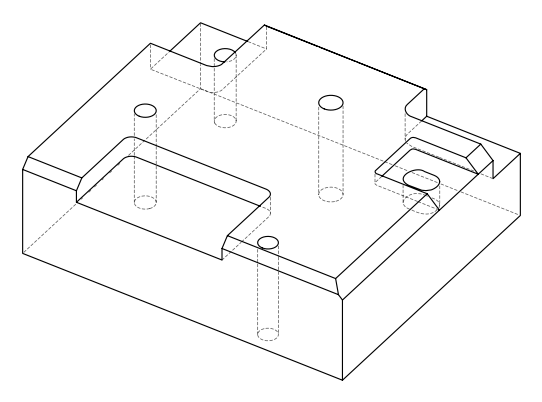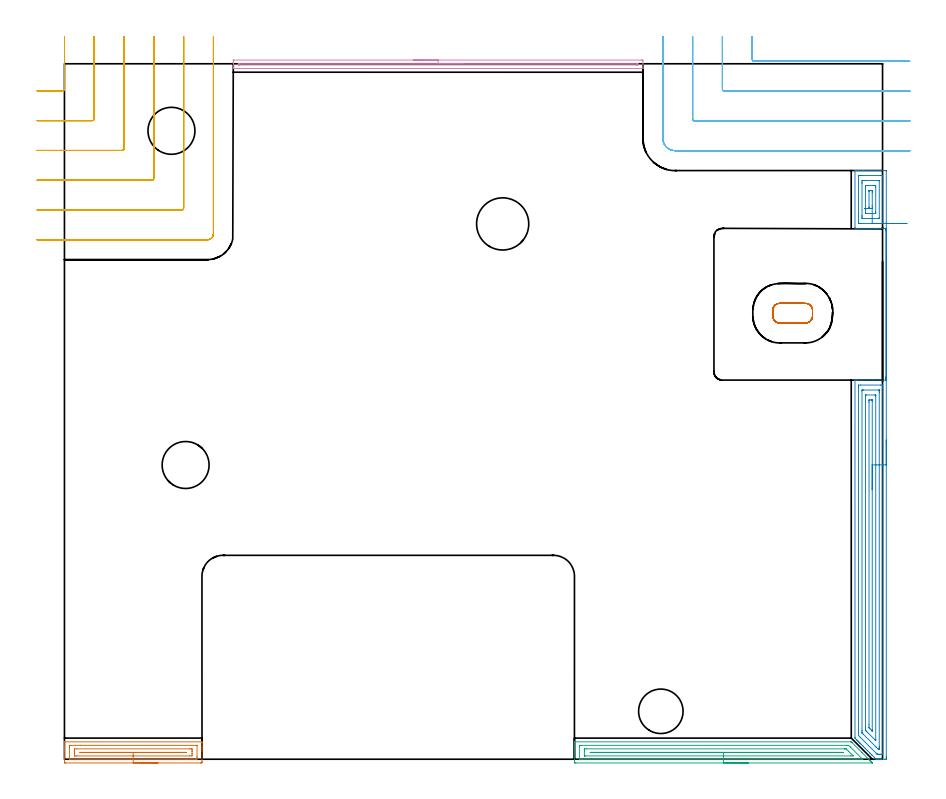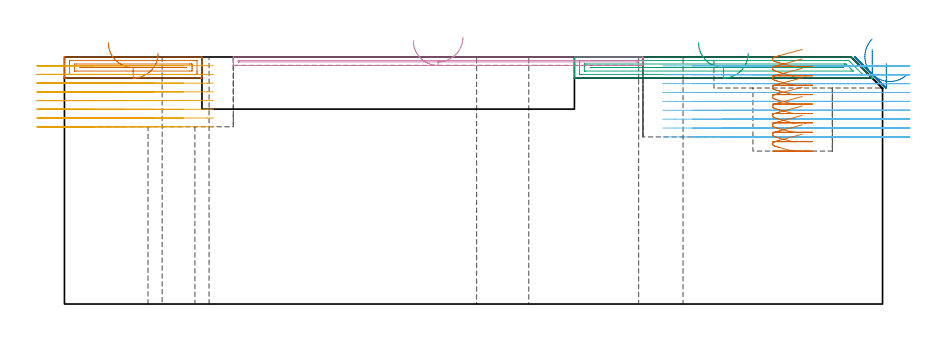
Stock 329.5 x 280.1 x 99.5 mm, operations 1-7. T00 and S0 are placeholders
(PLAN: 19 operations, 12 tool changes, 84.2 min)
(1 AREA_MILL | FG_CHAMFER_SURFACE | UGT0205_001 | 1.92 min | 2190 mm3)
(2 AREA_MILL_1 | FG_CHAMFER_SURFACE_1 | UGT0205_001 | 7.88 min | 18943 mm3)
(3 AREA_MILL_2 | FG_CHAMFER_SURFACE_2 | UGT0205_001 | 3.85 min | 4311 mm3)
(4 AREA_MILL_3 | FG_CHAMFER_SURFACE_3 | UGT0205_001 | 2.79 min | 989 mm3)
(5 MILL_CORNER_NOTCH_RECTANGULAR | CORNER_NOTCH_RECTANGULAR | NXT0201_012 | Follow Part, ap 4, ae 75% | 10.02 min | 150098 mm3)
(6 MILL_CORNER_NOTCH_RECTANGULAR_1 | CORNER_NOTCH_RECTANGULAR_1 | NXT0201_012 | Follow Part, ap 4, ae 75% | 8.77 min | 131922 mm3)
(7 MILL_RECTANGULAR_POCKET | POCKET_RECTANGULAR_STRAIGHT | NXT0201_012 | Follow Part, ap 4, ae 75% | 1.94 min | 25211 mm3)
(8 MILL_SLOT | SLOT_PARTIAL_RECTANGULAR | NXT0201_008 | Follow Part, ap 1.5, ae 75% | 21.29 min | 39037 mm3)
(9 MILL_SLOT_1 | SLOT_PARTIAL_RECTANGULAR_1 | NXT0201_012 | Follow Part, ap 4, ae 75% | 22.61 min | 257640 mm3)
(10 SPOT_DRILL | STEP1HOLE | NXT0321_9005460120000 | 0.05 min | 178 mm3)
(11 SPOT_DRILL_1 | STEP1HOLE_2 | NXT0321_9005460120000 | 0.06 min | 182 mm3)
(12 DRILL_BLIND_HOLE_INTO_CENTER | STEP1HOLE | NXT0301_065 | 0.07 min | 752 mm3)
(13 GUN_DRILL_THROUGH_HOLE | STEP1HOLE | UGT0307_008 | 0.58 min | 8522 mm3)
(14 DRILL_TO_ENLARGE_THROUGH_HOLE | STEP1HOLE | UGT0301_249 | 0.44 min | 15572 mm3)
(15 DRILL_THROUGH_HOLE_FROM_SOLID_MATERIAL | STEP1HOLE_1 | UGT0301_515 | 0.43 min | 11213 mm3)
(16 DRILL_TO_ENLARGE_THROUGH_HOLE_1 | STEP1HOLE_1 | UGT0301_257 | 0.44 min | 16661 mm3)
(17 DRILL_THROUGH_HOLE_INTO_CENTER | STEP1HOLE_2 | NXT0301_065 | 0.31 min | 4805 mm3)
(18 DRILL_TO_ENLARGE_THROUGH_HOLE_2 | STEP1HOLE_2 | UGT0301_257 | 0.33 min | 15009 mm3)
(19 INDEXABLE_INSERT_DRILL_THROUGH_HOLE_FROM_SOLID | STEP1HOLE_3 | NXT0302_013 | 0.42 min | 34452 mm3)
(TOOL UGT0205_001 | Chamfer Mill 20 x 3 x 45 deg. | D20 FL50 Z2)
(TOOL NXT0201_012 | ENDMILL 16mm [2P460-1600-NA 1630] | D16 FL38 Z6)
(TOOL NXT0201_008 | ENDMILL 6mm [2P460-0600-NA 1630] | D6 FL26 Z6)
(TOOL NXT0321_9005460120000 | NC Spot Drill, 142deg, 12mm, Carbide, Uncoated | D12 PA142 FL30 Z2)
(TOOL NXT0301_065 | Carbide Drill 9.4mm [860.1-0940-075A1-MM 2214] | D9.4 PA140 FL98 Z2)
(TOOL UGT0307_008 | Gun Drill 11 mm | D11 PA130 FL24 Z1)
(TOOL UGT0301_249 | Twist Drill 17.9 mm | D17.9 PA118 FL130 Z2)
(TOOL UGT0301_515 | Carbide Drill 12.0 mm | D12 PA118 FL101 Z2)
(TOOL UGT0301_257 | Twist Drill 18.9 mm | D18.9 PA118 FL135 Z2)
(TOOL NXT0302_013 | Index. Insert Drill 21mm [880-D2100L25-05] | D21 PA176 FL105 Z2)
(OP 1 AREA_MILL)
G17 G21 G94 G90
T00 M6
G54
G17 G0 G90 X37.7 Y-1.5 S1061 M3
G43 Z109.5 H0
Z101.
G94 G1 X37.662 Z100.128 F250.
X37.548 Z99.264
X37.359 Z98.412
X37.097 Z97.58
X36.763 Z96.774
X36.36 Z96.
X35.891 Z95.264
X35.36 Z94.572
X34.771 Z93.929
X34.128 Z93.34
X33.436 Z92.809
X32.7 Z92.34
X31.926 Z91.937
X31.12 Z91.603
X30.288 Z91.341
X29.436 Z91.152
X28.572 Z91.038
X27.7 Z91.
X0.566
X0.238 Y-1.497 Z91.001
X0.01 Y-1.493 Z91.004
X0. Y-1.176 Z91.321
Y3.186 Z95.68
Y3.821 Z96.318
Y4.059 Z96.555
Y4.693 Z97.19
Y4.931 Z97.427
Y5.406 Z97.905
Y6.823 Z99.322
X0.002 Y6.913 Z99.405
X0.01 Y6.997 Z99.489
X0.121 Y7. Z99.5
X55.279
X55.39 Y6.997 Z99.489
X55.398 Y6.913 Z99.405
X55.4 Y6.823 Z99.322
Y6.2 Z98.699
Y5.406 Z97.905
Y4.931 Z97.427
Y4.693 Z97.19
Y4.059 Z96.555
Y3.821 Z96.318
Y3.186 Z95.68
Y-0.858 Z91.638
X55.397 Y-1.176 Z91.321
X55.39 Y-1.493 Z91.004
X55.162 Y-1.497 Z91.001
X54.834 Y-1.5 Z91.
X27.7
Y-0.086 Z92.414
X2.345 Y-0.085 Z92.415
X2.122 Y-0.084 Z92.416
X2.028 Y-0.08 Z92.42
X2.011 Y-0.079 Z92.421
X2.007 Y-0.069 Z92.431
X2.003 Y-0.053 Z92.447
X2.001 Y0.035 Z92.535
X2. Y4.397 Z96.897
X2.003 Y4.931 Z97.431
X2.007 Y5.263 Z97.763
X2.021 Y5.579 Z98.079
X2.345 Y5.583 Z98.083
X2.568 Y5.585 Z98.085
X6.515 Y5.586 Z98.086
X53.055 Y5.585 Z98.085
X53.278 Y5.584 Z98.084
X53.372 Y5.58 Z98.08
X53.389 Y5.579 Z98.079
X53.393 Y5.569 Z98.069
X53.396 Y5.553 Z98.053
X53.399 Y5.465 Z97.965
X53.4 Y1.103 Z93.603
X53.397 Y0.569 Z93.069
X53.393 Y0.237 Z92.737
X53.379 Y-0.079 Z92.421
X53.055 Y-0.083 Z92.417
X52.832 Y-0.085 Z92.415
X48.913 Y-0.086 Z92.414
X27.7
Y1.328 Z93.828
X5.014 Y1.329 Z93.829
X4.238 Y1.33 Z93.83
X4.125 Y1.332 Z93.832
X4.019 Y1.335 Z93.835
X4.01 Y1.441 Z93.941
X4.003 Y1.561 Z94.061
X4. Y2.314 Z94.814
Y2.436 Z94.936
Y3.186 Z95.686
X4.001 Y3.308 Z95.808
X4.01 Y4.059 Z96.559
X4.017 Y4.164 Z96.664
X5.014 Y4.171 Z96.671
X50.386
X51.162 Y4.17 Z96.67
X51.275 Y4.168 Z96.668
X51.381 Y4.165 Z96.665
X51.39 Y4.059 Z96.559
X51.397 Y3.939 Z96.439
X51.4 Y3.186 Z95.686
Y3.064 Z95.564
Y2.314 Z94.814
X51.399 Y2.192 Z94.692
X51.39 Y1.441 Z93.941
X51.383 Y1.336 Z93.836
X50.386 Y1.329 Z93.829
X27.7 Y1.328 Z93.828
Y2.743 Z95.243
X6.356
X6.341 Y2.744 Z95.244
X6.269 Y2.749 Z95.249
X6.347 Y2.752 Z95.252
X6.779 Y2.757 Z95.257
X6.794
X49.044
X49.059 Y2.756 Z95.256
X49.131 Y2.751 Z95.251
X49.053 Y2.748 Z95.248
X48.621 Y2.743 Z95.243
X48.606
X27.7
X26.828 Z95.281
X25.963 Z95.395
X25.112 Z95.583
X24.28 Z95.846
X23.474 Z96.18
X22.7 Z96.582
X21.964 Z97.051
X21.272 Z97.582
X20.629 Z98.172
X20.04 Z98.815
X19.508 Z99.507
X19.04 Z100.243
X18.637 Z101.017
X18.303 Z101.822
X18.041 Z102.655
X17.852 Z103.506
X17.738 Z104.371
X17.7 Z105.243
G0 Z109.5
M5
M2
(OP 2 AREA_MILL_1)
G17 G21 G94 G90
T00 M6
G54
G17 G0 G90 X331. Y128.55 S1061 M3
G43 Z109.5 H0
Z96.9
G94 G1 Y128.512 Z96.028 F250.
Y128.398 Z95.163
Y128.209 Z94.312
Y127.947 Z93.48
Y127.613 Z92.674
Y127.21 Z91.9
Y126.742 Z91.164
Y126.21 Z90.472
Y125.621 Z89.829
Y124.978 Z89.24
Y124.286 Z88.708
Y123.55 Z88.24
Y122.776 Z87.837
Y121.97 Z87.503
Y121.138 Z87.241
Y120.286 Z87.052
Y119.422 Z86.938
Y118.55 Z86.9
Y0.976
X330.999 Y0.619 Z86.901
X330.994 Y0.089 Z86.903
X330.991 Y0.008 Z86.905
X330.467 Y0. Z87.428
X329.035 Z88.862
X328.693 Z89.203
X328.008 Z89.891
X327.602 Z90.297
X326.918 Y0.008 Z90.981
X326.901 Y0.01 Z90.999
X326.73 Y0.172 Z91.17
X326.288 Y0.612 Z91.612
X325.301 Y1.599 Z92.599
X325.144 Y1.755 Z92.753
X325.089 Y1.81 Z92.809
X324.432 Y2.468 Z93.468
X324.256 Y2.642 Z93.64
X323.562 Y3.338 Z94.338
X323.369 Y3.529 Z94.527
X322.693 Y4.207 Z95.207
X322.482 Y4.416 Z95.414
X321.824 Y5.076 Z96.076
X321.595 Y5.304 Z96.302
X320.954 Y5.945 Z96.945
X320.92 Y5.979 Z96.979
X320.707 Y6.191 Z97.189
X320.622 Y6.277 Z97.277
X320.497 Y6.402 Z97.402
X320.412 Y6.487 Z97.485
X320.325 Y6.575 Z97.575
X320.204 Y6.696 Z97.696
X320.116 Y6.782 Z97.78
X320.027 Y6.873 Z97.872
X319.91 Y6.99 Z97.989
X319.82 Y7.078 Z98.076
X319.729 Y7.171 Z98.17
X319.616 Y7.284 Z98.283
X319.524 Y7.374 Z98.372
X319.431 Y7.469 Z98.468
X319.322 Y7.577 Z98.577
X319.229 Y7.67 Z98.667
X319.133 Y7.766 Z98.766
X318.625 Y8.275 Z99.274
X318.472 Y8.43 Z99.426
X318.405 Y8.505 Z99.49
X318.4 Y8.659 Z99.5
Y152.5
X318.403 Y152.69 Z99.489
X318.636 Y152.698 Z99.257
X318.877 Y152.7 Z99.022
X318.979 Z98.921
X319.376 Z98.518
X325.541 Z92.357
X330.899 Z86.999
Y152.729
X330.9 Y153.382 Z87.
X330.899 Y153.404 Z86.999
X330.9 Y153.62 Z86.998
X330.897 Y153.64 Z86.993
Y153.643 Z86.991
X330.9 Y153.646 Z86.992
Y153.733 Z87.
Y153.746
X330.898 Y153.811 Z86.993
X330.9 Y154.282 Z87.
Y212.812
Y213.148 Z86.992
X330.897 Y213.15
X330.895 Y213.153 Z86.994
X330.9 Y213.252 Z87.
Y213.273
Y213.8
X330.639 Z87.261
X330.467 Z87.427
X326.918 Z90.976
X326.232 Z91.668
X318.811 Y213.801 Z99.087
X318.406 Y213.81 Z99.492
X318.4 Y214.146 Z99.5
Y236.928
X318.403 Y237.09 Z99.488
X318.433 Y237.093 Z99.458
X318.811 Y237.1 Z99.089
X319.136 Z98.764
X319.82 Z98.075
X321.049 Z96.847
X321.595 Z96.3
X322.209 Z95.686
X330.467 Z87.43
X330.742 Y237.098 Z87.155
X330.992 Y237.09 Z86.906
X330.999 Y236.839 Z86.899
X331. Y118.55 Z86.9
X329.586 Z88.314
Y2.406
X329.58 Y2.01 Z88.32
X329.093 Y2.002 Z88.807
X328.693 Y2.001 Z89.207
X328.208 Y2. Z89.692
X327.805 Y2.003 Z90.095
X327.403 Y2.008 Z90.497
X327.351 Y2.01 Z90.549
X327.324 Y2.033 Z90.576
X327.269 Y2.084 Z90.631
X327.161 Y2.19 Z90.739
X326.944 Y2.406 Z90.956
X320.69 Y8.66 Z97.21
X319.82 Y9.542 Z98.08
X319.816 Y9.553 Z98.084
X319.815 Y9.558 Z98.085
X319.814 Y149.82 Z98.086
X319.82 Y150.69 Z98.08
X319.839 Y150.694 Z98.061
X320.707 Y150.7 Z97.193
X328.706 Z89.194
X329.58 Y150.69 Z88.32
X329.586 Y149.82 Z88.314
Y118.55
X328.172 Z89.728
X328.171 Y5.086 Z89.729
X328.17 Y4.719 Z89.73
X328.167 Y4.193 Z89.733
X328.165 Y4.018 Z89.735
X327.989 Y4.008 Z89.911
X327.805 Y4.01 Z90.095
X327.613 Y4.193 Z90.287
X326.918 Y4.882 Z90.982
X326.713 Y5.086 Z91.187
X321.595 Y10.206 Z96.305
X321.357 Y10.447 Z96.543
X321.276 Y10.536 Z96.624
X321.235 Y10.589 Z96.665
X321.234 Y10.631 Z96.666
X321.231 Y10.813 Z96.669
X321.229 Y11.34 Z96.671
Y11.709
Y148.401
X321.23 Y148.524 Z96.67
X321.233 Y148.622 Z96.667
X321.235 Y148.68 Z96.665
X321.264 Y148.69 Z96.636
X321.595 Y148.696 Z96.305
X321.82 Y148.699 Z96.08
X328.031 Z89.869
X328.136 Y148.693 Z89.764
X328.16 Y148.69 Z89.74
X328.165 Y148.681 Z89.735
X328.167 Y148.664 Z89.733
X328.17 Y148.559 Z89.73
X328.171 Y148.033 Z89.729
X328.172 Y147.664 Z89.728
Y118.55
X326.757 Z91.143
Y7.928
X326.756 Y7.766 Z91.144
X326.753 Y7.561 Z91.147
X326.751 Y7.514 Z91.149
X326.749 Y7.511 Z91.151
X326.732 Y7.524 Z91.168
X326.69 Y7.562 Z91.21
X326.483 Y7.766 Z91.417
X323.369 Y10.88 Z94.531
X322.912 Y11.34 Z94.988
X322.758 Y11.503 Z95.142
X322.65 Y11.619 Z95.25
X322.648 Y11.706 Z95.252
X322.644 Y12.07 Z95.256
X322.643 Y29.513 Z95.257
Y146.083
X322.645 Y146.246 Z95.255
X322.65 Y146.611 Z95.25
X322.654 Y146.69 Z95.246
X322.768 Y146.695 Z95.132
X322.92 Y146.699 Z94.98
X326.468 Y146.7 Z91.432
X326.689 Y146.696 Z91.211
X326.735 Y146.693 Z91.165
X326.751 Y146.689 Z91.149
X326.753 Y146.672 Z91.147
X326.755 Y146.62 Z91.145
X326.757 Y146.408 Z91.143
Y146.246
Y118.55
X325.343 Z92.557
Y11.832
X325.34 Y11.43 Z92.56
X325.338 Y11.378 Z92.562
X325.336 Y11.371 Z92.564
X325.333 Z92.567
X325.3 Y11.401 Z92.6
X325.24 Y11.459 Z92.66
X325.144 Y11.554 Z92.756
X324.465 Y12.233 Z93.435
X324.256 Y12.444 Z93.644
X324.09 Y12.618 Z93.81
X324.071 Y12.639 Z93.829
X324.064 Y12.687 Z93.836
X324.06 Y12.792 Z93.84
X324.058 Y12.926 Z93.842
X324.057 Y14.02 Z93.843
Y143.766
X324.059 Y144.459 Z93.841
X324.061 Y144.655 Z93.839
X324.063 Y144.682 Z93.837
X324.079 Y144.69 Z93.821
X324.137 Y144.694 Z93.763
X324.256 Y144.697 Z93.644
X324.905 Y144.7 Z92.995
X325.144 Z92.756
X325.223 Y144.698 Z92.677
X325.287 Y144.695 Z92.613
X325.327 Y144.69 Z92.573
X325.337 Y144.681 Z92.563
X325.338 Y144.659 Z92.562
X325.342 Y144.459 Z92.558
X325.343 Y144.259 Z92.557
Y118.55
Y117.678 Z92.595
Y116.814 Z92.709
Y115.962 Z92.898
Y115.13 Z93.16
Y114.324 Z93.494
Y113.55 Z93.897
Y112.814 Z94.365
Y112.122 Z94.896
Y111.479 Z95.486
Y110.89 Z96.129
Y110.358 Z96.821
Y109.89 Z97.557
Y109.487 Z98.331
Y109.153 Z99.137
Y108.891 Z99.969
Y108.702 Z100.82
Y108.588 Z101.685
Y108.55 Z102.557
G0 Z109.5
X339.486 Y215.8
Z92.557
G1 X338.842 Z91.967
X338.15 Z91.436
X337.415 Z90.967
X336.641 Z90.565
X335.835 Z90.231
X335.003 Z89.968
X334.151 Z89.78
X333.286 Z89.666
X332.415 Z89.628
X331.543 Z89.666
X330.678 Z89.78
X329.826 Z89.968
X328.994 Z90.231
X328.188 Z90.565
X327.415 Z90.967
X326.679 Z91.436
X325.987 Z91.967
X325.343 Z92.557
X320.707 Z97.193
X319.947 Y215.804 Z97.953
X319.82 Y215.81 Z98.08
X319.815 Y215.932 Z98.085
X319.814 Y215.938 Z98.086
Y234.694
X319.82 Y235.09 Z98.08
X320.307 Y235.098 Z97.593
X320.707 Y235.099 Z97.193
X321.192 Y235.1 Z96.708
X328.693 Y235.099 Z89.207
X329.18 Y235.097 Z88.72
X329.58 Y235.09 Z88.32
X329.586 Y234.688 Z88.314
X329.585 Y215.927 Z88.315
X329.58 Y215.81 Z88.32
X328.823 Y215.801 Z89.077
X328.693 Y215.8 Z89.207
X325.343 Z92.557
Y217.8
X321.513 Y217.801 Z96.387
X321.237 Y217.81 Z96.663
X321.234 Y217.896 Z96.666
X321.231 Y218.086 Z96.669
X321.229 Y218.613 Z96.671
X321.228 Y218.981 Z96.672
X321.229 Y232.014 Z96.671
X321.23 Y232.381 Z96.67
X321.233 Y232.907 Z96.667
X321.235 Y233.082 Z96.665
X321.409 Y233.094 Z96.491
X321.595 Y233.097 Z96.305
X322.291 Y233.1 Z95.609
X322.482 Z95.418
X327.805 Y233.099 Z90.095
X327.997 Y233.097 Z89.903
X328.124 Y233.093 Z89.776
X328.165 Y233.09 Z89.735
X328.167 Y233.074 Z89.733
X328.169 Y233.03 Z89.731
X328.171 Y232.907 Z89.729
Y218.244
X328.169 Y217.875 Z89.731
X328.167 Y217.827 Z89.733
X328.164 Y217.809 Z89.736
X328.157 Y217.807 Z89.743
X328.108 Y217.803 Z89.792
X328.007 Y217.801 Z89.893
X327.805 Y217.8 Z90.095
X325.343 Z92.557
Y219.8
X323.076 Y219.801 Z94.824
X322.699 Y219.808 Z95.201
X322.659 Y219.81 Z95.241
X322.65 Y219.854 Z95.25
X322.647 Y219.981 Z95.253
X322.643 Y220.237 Z95.257
Y230.227
X322.645 Y230.956 Z95.255
X322.648 Y231.062 Z95.252
X322.649 Y231.086 Z95.251
X322.666 Y231.09 Z95.234
X322.719 Y231.094 Z95.181
X322.936 Y231.098 Z94.964
X323.369 Y231.1 Z94.531
X326.031 Z91.869
X326.471 Y231.099 Z91.429
X326.68 Y231.096 Z91.22
X326.732 Y231.092 Z91.168
X326.751 Y231.089 Z91.149
X326.752 Y231.073 Z91.148
X326.754 Y231.003 Z91.146
X326.757 Y230.389 Z91.143
Y230.227
Y220.4
X326.755 Y220.034 Z91.145
X326.752 Y219.852 Z91.148
X326.751 Y219.814 Z91.149
X326.711 Y219.81 Z91.189
X326.623 Y219.803 Z91.277
X325.343 Y219.8 Z92.557
X325.31 Y221.81 Z92.59
X325.144 Y221.807 Z92.756
X324.639 Y221.801 Z93.261
X324.256 Y221.802 Z93.644
X324.129 Y221.804 Z93.771
X324.083 Y221.808 Z93.817
X324.064 Y221.812 Z93.836
X324.062 Y221.852 Z93.838
X324.059 Y221.985 Z93.841
X324.057 Y222.186 Z93.843
Y222.387
Y228.641
X324.059 Y228.842 Z93.841
X324.061 Y228.976 Z93.839
X324.064 Y229.076 Z93.836
X324.094 Y229.09 Z93.806
X324.256 Y229.095 Z93.644
X324.49 Y229.099 Z93.41
X325.144 Y229.1 Z92.756
X325.237 Y229.099 Z92.663
X325.295 Y229.096 Z92.605
X325.326 Y229.092 Z92.574
X325.336 Y229.089 Z92.564
X325.337 Y229.042 Z92.563
X325.342 Y228.641 Z92.558
X325.343 Y228.44 Z92.557
Y228.239
Y223.08
Y222.879
X325.34 Y222.186 Z92.56
X325.336 Y221.992 Z92.564
X325.329 Y221.81 Z92.571
X325.31 Z92.59
X324.721 Y221.8 Z93.233
X324.189 Y221.791 Z93.925
X323.721 Y221.783 Z94.661
X323.318 Y221.776 Z95.435
X322.984 Y221.771 Z96.241
X322.722 Y221.767 Z97.073
X322.533 Y221.763 Z97.925
X322.419 Y221.761 Z98.789
X322.381 Z99.661
X322.419 Z100.533
X322.533 Y221.763 Z101.397
X322.721 Y221.767 Z102.249
X322.984 Y221.771 Z103.081
X323.317 Y221.776 Z103.887
X323.72 Y221.783 Z104.661
X324.189 Y221.791 Z105.397
X324.72 Y221.8 Z106.089
X325.309 Y221.81 Z106.732
G0 Z109.5
M5
M2
(OP 3 AREA_MILL_2)
G17 G21 G94 G90
T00 M6
G54
G17 G0 G90 X275.4 Y-1.5 S1061 M3
G43 Z109.5 H0
Z101.
G94 G1 X275.362 Z100.128 F250.
X275.248 Z99.264
X275.059 Z98.412
X274.797 Z97.58
X274.463 Z96.774
X274.06 Z96.
X273.592 Z95.264
X273.06 Z94.572
X272.471 Z93.929
X271.828 Z93.34
X271.136 Z92.809
X270.4 Z92.34
X269.626 Z91.937
X268.82 Z91.603
X267.988 Z91.341
X267.136 Z91.152
X266.272 Z91.038
X265.4 Z91.
X206.014
X205.684 Y-1.498 Z91.001
X205.41 Y-1.493 Z91.004
X205.4 Y-1.176 Z91.322
Y4.059 Z96.553
Y4.605 Z97.101
Y4.931 Z97.427
Y5.477 Z97.973
Y5.803 Z98.298
Y6.456 Z98.955
Y6.757 Z99.257
X205.402 Y6.88 Z99.372
X205.41 Y6.997 Z99.488
X205.567 Y7. Z99.5
X316.749
X316.895 Y6.997 Z99.489
X316.977 Y6.925 Z99.421
X317.196 Y6.705 Z99.204
X317.225 Y6.676 Z99.174
X321.214 Y2.686 Z95.185
X324.205 Y-0.303 Z92.193
X324.34 Y-0.439 Z92.059
X324.501 Y-0.6 Z91.897
X324.642 Y-0.739 Z91.756
X324.786 Y-0.885 Z91.612
X324.928 Y-1.027 Z91.471
X325.078 Y-1.176 Z91.319
X325.233 Y-1.332 Z91.166
X325.397 Y-1.495 Z91.002
X325.398 Y-1.498 Z90.999
X325.341 Y-1.5 Z91.
X325.233
X265.4
Y-0.086 Z92.414
X208.47
X207.8 Y-0.085 Z92.415
X207.574 Y-0.083 Z92.417
X207.452 Y-0.079 Z92.421
X207.409 Y-0.069 Z92.431
X207.407 Y-0.045 Z92.455
X207.401 Y0.086 Z92.586
X207.4 Y5.321 Z97.821
X207.402 Y5.451 Z97.951
X207.408 Y5.555 Z98.055
X207.411 Y5.58 Z98.08
X207.424 Y5.582 Z98.082
X207.465 Y5.584 Z98.084
X207.8 Y5.585 Z98.085
X208.022 Y5.586 Z98.086
X314.963 Y5.585 Z98.085
X315.187 Y5.584 Z98.084
X315.856 Y5.579 Z98.079
X316.516 Y4.931 Z97.431
X316.749 Y4.701 Z97.201
X321.214 Y0.236 Z92.736
X321.492 Y-0.044 Z92.456
X321.523 Y-0.077 Z92.423
X321.524 Y-0.082 Z92.418
X321.522 Y-0.084 Z92.416
X321.499 Y-0.085 Z92.415
X265.4 Y-0.086 Z92.414
Y1.328 Z93.828
X209.7 Y1.329 Z93.829
X209.586 Y1.331 Z93.831
X209.471 Y1.335 Z93.835
X209.41 Y1.339 Z93.839
X209.406 Y1.381 Z93.881
X209.403 Y1.441 Z93.941
X209.4 Y1.622 Z94.122
Y3.367 Z95.867
X209.405 Y4.059 Z96.559
X209.408 Y4.148 Z96.648
X209.41 Y4.165 Z96.665
X209.433 Y4.167 Z96.667
X209.472 Y4.17 Z96.67
X209.586 Y4.171 Z96.671
X210.363
X314.07
X314.186 Y4.17 Z96.67
X314.417 Y4.167 Z96.667
X314.83 Y4.158 Z96.658
X314.941 Y4.059 Z96.559
X314.963 Y4.037 Z96.537
X315.815 Y3.186 Z95.686
X316.749 Y2.252 Z94.752
X317.556 Y1.441 Z93.941
X317.642 Y1.352 Z93.852
X317.646 Y1.334 Z93.834
X316.749 Y1.329 Z93.829
X265.4 Y1.328 Z93.828
Y2.743 Z95.243
X211.825
X211.811 Y2.744 Z95.244
X211.726 Y2.749 Z95.249
X211.816 Y2.752 Z95.252
X212.25 Y2.757 Z95.257
X212.265
X313.617 Y2.756 Z95.256
X313.631 Y2.755 Z95.255
X313.669 Y2.751 Z95.251
X313.625 Y2.749 Z95.249
X313.192 Y2.743 Z95.243
X313.177
X265.4
X264.528 Z95.281
X263.664 Z95.395
X262.812 Z95.583
X261.98 Z95.846
X261.174 Z96.18
X260.4 Z96.582
X259.664 Z97.051
X258.972 Z97.582
X258.329 Z98.172
X257.74 Z98.815
X257.208 Z99.507
X256.74 Z100.243
X256.337 Z101.016
X256.003 Z101.822
X255.741 Z102.654
X255.552 Z103.506
X255.438 Z104.371
X255.4 Z105.243
G0 Z109.5
M5
M2
(OP 4 AREA_MILL_3)
G17 G21 G94 G90
T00 M6
G54
G17 G0 G90 X140.5 Y281.6 S1061 M3
G43 Z109.5 H0
Z106.1
G94 G1 X140.538 Z105.228 F250.
X140.652 Z104.364
X140.841 Z103.512
X141.103 Z102.68
X141.437 Z101.874
X141.84 Z101.1
X142.308 Z100.364
X142.84 Z99.672
X143.429 Z99.029
X144.072 Z98.44
X144.764 Z97.908
X145.5 Z97.44
X146.274 Z97.037
X147.08 Z96.703
X147.912 Z96.441
X148.763 Z96.252
X149.628 Z96.138
X150.5 Z96.1
X232.422
X232.673 Y281.598 Z96.102
X232.998 Y281.591 Z96.105
X233. Y281.475 Z96.222
Y280.338 Z97.358
Y279.817 Z97.882
Y279.106 Z98.593
Y278.429 Z99.27
X232.998 Y278.313 Z99.379
X232.99 Y278.202 Z99.489
X232.868 Y278.2 Z99.5
X68.132
X68.003 Y278.195 Z99.495
X68.002 Y278.196 Z99.494
X68. Y278.199 Z99.492
Y278.238 Z99.453
Y278.314 Z99.378
Y278.429 Z99.27
Y279.817 Z97.882
Y280.338 Z97.358
Y280.599 Z97.098
Y281.215 Z96.482
Y281.475 Z96.222
X68.002 Y281.591 Z96.105
X68.328 Y281.6 Z96.1
X150.5
Y280.186 Z97.514
X230.487 Y280.185 Z97.515
X230.641
X230.799 Y280.183 Z97.517
X230.966 Y280.179 Z97.521
X230.99 Y280.125 Z97.575
X230.997 Y279.989 Z97.711
X230.996 Y279.724 Z97.976
X230.994 Y279.665 Z98.035
X230.991 Y279.624 Z98.076
X230.931 Y279.621 Z98.079
X230.641 Y279.616 Z98.084
X230.486 Y279.615 Z98.085
X70.939 Y279.614 Z98.086
X70.358 Y279.616 Z98.084
X70.201 Y279.617 Z98.083
X70.034 Y279.621 Z98.079
X70.01 Y279.675 Z98.025
X70.004 Y279.811 Z97.889
X70.008 Y280.051 Z97.649
X70.011 Y280.179 Z97.521
X70.044 Y280.181 Z97.519
X70.128 Y280.184 Z97.516
X70.296 Y280.185 Z97.515
X70.358 Y280.186 Z97.514
X150.5
X151.372 Z97.552
X152.236 Z97.666
X153.088 Z97.855
X153.92 Z98.117
X154.726 Z98.451
X155.5 Z98.854
X156.236 Z99.323
X156.928 Z99.854
X157.571 Z100.443
X158.16 Z101.086
X158.691 Z101.778
X159.16 Z102.514
X159.563 Z103.288
X159.897 Z104.094
X160.159 Z104.926
X160.348 Z105.778
X160.462 Z106.643
X160.5 Z107.514
G0 Z109.5
M5
M2
(OP 5 MILL_CORNER_NOTCH_RECTANGULAR)
G17 G21 G94 G90
T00 M6
G54
G17 G0 G90 X-11. Y269.2 S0 M3
G43 Z109.5 H1
Z95.987
G94 G1 X-8. F250.
X-0.795 F500.
G3 X0. Y269.995 R0.8
G1 Y288.1
Y291.1 F250.
G0 Z109.5
X-11. Y257.2
Z95.987
G1 X-8.
X11.205 F500.
G3 X12. Y257.995 R0.8
G1 Y288.1
Y291.1 F250.
G0 Z109.5
X-11. Y245.2
Z95.987
G1 X-8.
X23.204 F500.
G3 X24. Y245.996 R0.8
G1 Y288.1
Y291.1 F250.
G0 Z109.5
X-11. Y233.2
Z95.987
G1 X-8.
X35.204 F500.
G3 X36. Y233.996 R0.8
G1 Y288.1
Y291.1 F250.
G0 Z109.5
X-11. Y221.2
Z95.987
G1 X-8.
X47.204 F500.
G3 X48. Y221.996 R0.8
G1 Y288.1
Y291.1 F250.
G0 Z109.5
X-11. Y209.2
Z95.987
G1 X-8.
X57.5 F500.
G3 X60. Y211.7 R2.5
G1 Y288.1
Y291.1 F250.
G0 Z109.5
X-11. Y269.2
Z92.475
G1 X-8.
X-0.795 F500.
G3 X0. Y269.995 R0.8
G1 Y288.1
Y291.1 F250.
G0 Z109.5
X-11. Y257.2
Z92.475
G1 X-8.
X11.205 F500.
G3 X12. Y257.995 R0.8
G1 Y288.1
Y291.1 F250.
G0 Z109.5
X-11. Y245.2
Z92.475
G1 X-8.
X23.204 F500.
G3 X24. Y245.996 R0.8
G1 Y288.1
Y291.1 F250.
G0 Z109.5
X-11. Y233.2
Z92.475
G1 X-8.
X35.204 F500.
G3 X36. Y233.996 R0.8
G1 Y288.1
Y291.1 F250.
G0 Z109.5
X-11. Y221.2
Z92.475
G1 X-8.
X47.204 F500.
G3 X48. Y221.996 R0.8
G1 Y288.1
Y291.1 F250.
G0 Z109.5
X-11. Y209.2
Z92.475
G1 X-8.
X57.5 F500.
G3 X60. Y211.7 R2.5
G1 Y288.1
Y291.1 F250.
G0 Z109.5
X-11. Y269.2
Z88.962
G1 X-8.
X-0.795 F500.
G3 X0. Y269.995 R0.8
G1 Y288.1
Y291.1 F250.
G0 Z109.5
X-11. Y257.2
Z88.962
G1 X-8.
X11.205 F500.
G3 X12. Y257.995 R0.8
G1 Y288.1
Y291.1 F250.
G0 Z109.5
X-11. Y245.2
Z88.962
G1 X-8.
X23.204 F500.
G3 X24. Y245.996 R0.8
G1 Y288.1
Y291.1 F250.
G0 Z109.5
X-11. Y233.2
Z88.962
G1 X-8.
X35.204 F500.
G3 X36. Y233.996 R0.8
G1 Y288.1
Y291.1 F250.
G0 Z109.5
X-11. Y221.2
Z88.962
G1 X-8.
X47.204 F500.
G3 X48. Y221.996 R0.8
G1 Y288.1
Y291.1 F250.
G0 Z109.5
X-11. Y209.2
Z88.962
G1 X-8.
X57.5 F500.
G3 X60. Y211.7 R2.5
G1 Y288.1
Y291.1 F250.
G0 Z109.5
X-11. Y269.2
Z85.45
G1 X-8.
X-0.795 F500.
G3 X0. Y269.995 R0.8
G1 Y288.1
Y291.1 F250.
G0 Z109.5
X-11. Y257.2
Z85.45
G1 X-8.
X11.205 F500.
G3 X12. Y257.995 R0.8
G1 Y288.1
Y291.1 F250.
G0 Z109.5
X-11. Y245.2
Z85.45
G1 X-8.
X23.204 F500.
G3 X24. Y245.996 R0.8
G1 Y288.1
Y291.1 F250.
G0 Z109.5
X-11. Y233.2
Z85.45
G1 X-8.
X35.204 F500.
G3 X36. Y233.996 R0.8
G1 Y288.1
Y291.1 F250.
G0 Z109.5
X-11. Y221.2
Z85.45
G1 X-8.
X47.204 F500.
G3 X48. Y221.996 R0.8
G1 Y288.1
Y291.1 F250.
G0 Z109.5
X-11. Y209.2
Z85.45
G1 X-8.
X57.5 F500.
G3 X60. Y211.7 R2.5
G1 Y288.1
Y291.1 F250.
G0 Z109.5
X-11. Y269.2
Z81.937
G1 X-8.
X-0.795 F500.
G3 X0. Y269.995 R0.8
G1 Y288.1
Y291.1 F250.
G0 Z109.5
X-11. Y257.2
Z81.937
G1 X-8.
X11.205 F500.
G3 X12. Y257.995 R0.8
G1 Y288.1
Y291.1 F250.
G0 Z109.5
X-11. Y245.2
Z81.937
G1 X-8.
X23.204 F500.
G3 X24. Y245.996 R0.8
G1 Y288.1
Y291.1 F250.
G0 Z109.5
X-11. Y233.2
Z81.937
G1 X-8.
X35.204 F500.
G3 X36. Y233.996 R0.8
G1 Y288.1
Y291.1 F250.
G0 Z109.5
X-11. Y221.2
Z81.937
G1 X-8.
X47.204 F500.
G3 X48. Y221.996 R0.8
G1 Y288.1
Y291.1 F250.
G0 Z109.5
X-11. Y209.2
Z81.937
G1 X-8.
X57.5 F500.
G3 X60. Y211.7 R2.5
G1 Y288.1
Y291.1 F250.
G0 Z109.5
X-11. Y269.2
Z78.425
G1 X-8.
X-0.795 F500.
G3 X0. Y269.995 R0.8
G1 Y288.1
Y291.1 F250.
G0 Z109.5
X-11. Y257.2
Z78.425
G1 X-8.
X11.205 F500.
G3 X12. Y257.995 R0.8
G1 Y288.1
Y291.1 F250.
G0 Z109.5
X-11. Y245.2
Z78.425
G1 X-8.
X23.204 F500.
G3 X24. Y245.996 R0.8
G1 Y288.1
Y291.1 F250.
G0 Z109.5
X-11. Y233.2
Z78.425
G1 X-8.
X35.204 F500.
G3 X36. Y233.996 R0.8
G1 Y288.1
Y291.1 F250.
G0 Z109.5
X-11. Y221.2
Z78.425
G1 X-8.
X47.204 F500.
G3 X48. Y221.996 R0.8
G1 Y288.1
Y291.1 F250.
G0 Z109.5
X-11. Y209.2
Z78.425
G1 X-8.
X57.5 F500.
G3 X60. Y211.7 R2.5
G1 Y288.1
Y291.1 F250.
G0 Z109.5
X-11. Y269.2
Z74.912
G1 X-8.
X-0.795 F500.
G3 X0. Y269.995 R0.8
G1 Y288.1
Y291.1 F250.
G0 Z109.5
X-11. Y257.2
Z74.912
G1 X-8.
X11.205 F500.
G3 X12. Y257.995 R0.8
G1 Y288.1
Y291.1 F250.
G0 Z109.5
X-11. Y245.2
Z74.912
G1 X-8.
X23.204 F500.
G3 X24. Y245.996 R0.8
G1 Y288.1
Y291.1 F250.
G0 Z109.5
X-11. Y233.2
Z74.912
G1 X-8.
X35.204 F500.
G3 X36. Y233.996 R0.8
G1 Y288.1
Y291.1 F250.
G0 Z109.5
X-11. Y221.2
Z74.912
G1 X-8.
X47.204 F500.
G3 X48. Y221.996 R0.8
G1 Y288.1
Y291.1 F250.
G0 Z109.5
X-11. Y209.2
Z74.912
G1 X-8.
X57.5 F500.
G3 X60. Y211.7 R2.5
G1 Y288.1
Y291.1 F250.
G0 Z109.5
X-11. Y269.2
Z71.4
G1 X-8.
X-0.795 F500.
G3 X0. Y269.995 R0.8
G1 Y288.1
Y291.1 F250.
G0 Z109.5
X-11. Y257.2
Z71.4
G1 X-8.
X11.205 F500.
G3 X12. Y257.995 R0.8
G1 Y288.1
Y291.1 F250.
G0 Z109.5
X-11. Y245.2
Z71.4
G1 X-8.
X23.204 F500.
G3 X24. Y245.996 R0.8
G1 Y288.1
Y291.1 F250.
G0 Z109.5
X-11. Y233.2
Z71.4
G1 X-8.
X35.204 F500.
G3 X36. Y233.996 R0.8
G1 Y288.1
Y291.1 F250.
G0 Z109.5
X-11. Y221.2
Z71.4
G1 X-8.
X47.204 F500.
G3 X48. Y221.996 R0.8
G1 Y288.1
Y291.1 F250.
G0 Z109.5
X-11. Y209.2
Z71.4
G1 X-8.
X57.5 F500.
G3 X60. Y211.7 R2.5
G1 Y288.1
Y291.1 F250.
G0 Z109.5
M5
M2
(OP 6 MILL_CORNER_NOTCH_RECTANGULAR_1)
G17 G21 G94 G90
T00 M6
G54
G17 G0 G90 X277. Y291.1 S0 M3
G43 Z109.5 H1
Z95.922
G94 G1 Y288.1 F250.
Y281.896 F500.
G3 X277.796 Y281.1 R0.8
G1 X337.256
X337.437
X340.437 Y281.084 F250.
G0 Z109.5
X265. Y291.1
Z95.922
G1 Y288.1
Y269.896 F500.
G3 X265.796 Y269.1 R0.8
G1 X337.256
G2 X337.5 Y269.099 R24.
G1 X340.5 Y269.068 F250.
G0 Z109.5
X253. Y291.1
Z95.922
G1 Y288.1
Y257.896 F500.
G3 X253.796 Y257.1 R0.8
G1 X337.256
G2 X337.5 Y257.098 R12.
G1 X340.499 Y257.036 F250.
G0 Z109.5
X241. Y291.1
Z95.922
G1 Y288.1
Y250. F500.
G3 X245.9 Y245.1 R4.9
G1 X337.256
X340.256 F250.
G0 Z109.5
X277. Y291.1
Z92.344
G1 Y288.1
Y281.896 F500.
G3 X277.796 Y281.1 R0.8
G1 X337.437
X340.437 F250.
G0 Z109.5
X265. Y291.1
Z92.344
G1 Y288.1
Y269.896 F500.
G3 X265.796 Y269.1 R0.8
G1 X337.5
X340.5 F250.
G0 Z109.5
X253. Y291.1
Z92.344
G1 Y288.1
Y257.896 F500.
G3 X253.796 Y257.1 R0.8
G1 X337.5
X340.5 F250.
G0 Z109.5
X241. Y291.1
Z92.344
G1 Y288.1
Y250. F500.
G3 X245.9 Y245.1 R4.9
G1 X337.5
X340.5 F250.
G0 Z109.5
X277. Y291.1
Z88.767
G1 Y288.1
Y281.896 F500.
G3 X277.796 Y281.1 R0.8
G1 X337.437
X340.437 F250.
G0 Z109.5
X265. Y291.1
Z88.767
G1 Y288.1
Y269.896 F500.
G3 X265.796 Y269.1 R0.8
G1 X337.5
X340.5 F250.
G0 Z109.5
X253. Y291.1
Z88.767
G1 Y288.1
Y257.896 F500.
G3 X253.796 Y257.1 R0.8
G1 X337.5
X340.5 F250.
G0 Z109.5
X241. Y291.1
Z88.767
G1 Y288.1
Y250. F500.
G3 X245.9 Y245.1 R4.9
G1 X337.5
X340.5 F250.
G0 Z109.5
X277. Y291.1
Z85.189
G1 Y288.1
Y281.896 F500.
G3 X277.796 Y281.1 R0.8
G1 X337.437
X340.437 F250.
G0 Z109.5
X265. Y291.1
Z85.189
G1 Y288.1
Y269.896 F500.
G3 X265.796 Y269.1 R0.8
G1 X337.5
X340.5 F250.
G0 Z109.5
X253. Y291.1
Z85.189
G1 Y288.1
Y257.896 F500.
G3 X253.796 Y257.1 R0.8
G1 X337.5
X340.5 F250.
G0 Z109.5
X241. Y291.1
Z85.189
G1 Y288.1
Y250. F500.
G3 X245.9 Y245.1 R4.9
G1 X337.5
X340.5 F250.
G0 Z109.5
X277. Y291.1
Z81.611
G1 Y288.1
Y281.896 F500.
G3 X277.796 Y281.1 R0.8
G1 X337.437
X340.437 F250.
G0 Z109.5
X265. Y291.1
Z81.611
G1 Y288.1
Y269.896 F500.
G3 X265.796 Y269.1 R0.8
G1 X337.5
X340.5 F250.
G0 Z109.5
X253. Y291.1
Z81.611
G1 Y288.1
Y257.896 F500.
G3 X253.796 Y257.1 R0.8
G1 X337.5
X340.5 F250.
G0 Z109.5
X241. Y291.1
Z81.611
G1 Y288.1
Y250. F500.
G3 X245.9 Y245.1 R4.9
G1 X337.5
X340.5 F250.
G0 Z109.5
X277. Y291.1
Z78.033
G1 Y288.1
Y281.896 F500.
G3 X277.796 Y281.1 R0.8
G1 X337.437
X340.437 F250.
G0 Z109.5
X265. Y291.1
Z78.033
G1 Y288.1
Y269.896 F500.
G3 X265.796 Y269.1 R0.8
G1 X337.5
X340.5 F250.
G0 Z109.5
X253. Y291.1
Z78.033
G1 Y288.1
Y257.896 F500.
G3 X253.796 Y257.1 R0.8
G1 X337.5
X340.5 F250.
G0 Z109.5
X241. Y291.1
Z78.033
G1 Y288.1
Y250. F500.
G3 X245.9 Y245.1 R4.9
G1 X337.5
X340.5 F250.
G0 Z109.5
X277. Y291.1
Z74.456
G1 Y288.1
Y281.896 F500.
G3 X277.796 Y281.1 R0.8
G1 X337.437
X340.437 F250.
G0 Z109.5
X265. Y291.1
Z74.456
G1 Y288.1
Y269.896 F500.
G3 X265.796 Y269.1 R0.8
G1 X337.5
X340.5 F250.
G0 Z109.5
X253. Y291.1
Z74.456
G1 Y288.1
Y257.896 F500.
G3 X253.796 Y257.1 R0.8
G1 X337.5
X340.5 F250.
G0 Z109.5
X241. Y291.1
Z74.456
G1 Y288.1
Y250. F500.
G3 X245.9 Y245.1 R4.9
G1 X337.5
X340.5 F250.
G0 Z109.5
X277. Y291.1
Z70.878
G1 Y288.1
Y281.896 F500.
G3 X277.796 Y281.1 R0.8
G1 X337.437
X340.437 F250.
G0 Z109.5
X265. Y291.1
Z70.878
G1 Y288.1
Y269.896 F500.
G3 X265.796 Y269.1 R0.8
G1 X337.5
X340.5 F250.
G0 Z109.5
X253. Y291.1
Z70.878
G1 Y288.1
Y257.896 F500.
G3 X253.796 Y257.1 R0.8
G1 X337.5
X340.5 F250.
G0 Z109.5
X241. Y291.1
Z70.878
G1 Y288.1
Y250. F500.
G3 X245.9 Y245.1 R4.9
G1 X337.5
X340.5 F250.
G0 Z109.5
X277. Y291.1
Z67.3
G1 Y288.1
Y281.896 F500.
G3 X277.796 Y281.1 R0.8
G1 X337.437
X340.437 F250.
G0 Z109.5
X265. Y291.1
Z67.3
G1 Y288.1
Y269.896 F500.
G3 X265.796 Y269.1 R0.8
G1 X337.5
X340.5 F250.
G0 Z109.5
X253. Y291.1
Z67.3
G1 Y288.1
Y257.896 F500.
G3 X253.796 Y257.1 R0.8
G1 X337.5
X340.5 F250.
G0 Z109.5
X241. Y291.1
Z67.3
G1 Y288.1
Y250. F500.
G3 X245.9 Y245.1 R4.9
G1 X337.5
X340.5 F250.
G0 Z109.5
M5
M2
(OP 7 MILL_RECTANGULAR_POCKET)
G17 G21 G94 G90
T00 M6
G54
G17 G0 G90 X297.138 Y183.6 S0 M3
G43 Z109.5 H1
Z102.5
G94 G1 X288.1 Z100.078 F250.
X287.933 Z100.033
X287.485 Y183.537 Z99.912
X287.054 Y183.403 Z99.791
X286.649 Y183.201 Z99.67
X286.283 Y182.937 Z99.549
X285.963 Y182.617 Z99.428
X285.699 Y182.251 Z99.307
X285.497 Y181.846 Z99.186
X285.363 Y181.415 Z99.065
X285.3 Y180.967 Z98.944
Y178.333 Z98.238
X285.363 Y177.885 Z98.117
X285.497 Y177.454 Z97.996
X285.699 Y177.049 Z97.875
X285.963 Y176.683 Z97.753
X286.283 Y176.363 Z97.632
X286.649 Y176.099 Z97.511
X287.054 Y175.897 Z97.39
X287.485 Y175.763 Z97.269
X287.933 Y175.7 Z97.148
X288.1 Z97.103
X293.3 Z95.71
X298.5 F500.
G3 X301.3 Y178.5 R2.8
G1 Y180.8
G3 X298.5 Y183.6 R2.8
G1 X288.1
G3 X285.3 Y180.8 R2.8
G1 Y178.5
G3 X288.1 Y175.7 R2.8
G1 X293.3
X294.3
G0 X297.138 Y183.6 Z98.71
G1 X288.1 Z96.288 F250.
X287.933 Z96.243
X287.485 Y183.537 Z96.122
X287.054 Y183.403 Z96.001
X286.649 Y183.201 Z95.88
X286.283 Y182.937 Z95.759
X285.963 Y182.617 Z95.638
X285.699 Y182.251 Z95.517
X285.497 Y181.846 Z95.396
X285.363 Y181.415 Z95.275
X285.3 Y180.967 Z95.154
Y178.333 Z94.448
X285.363 Y177.885 Z94.327
X285.497 Y177.454 Z94.206
X285.699 Y177.049 Z94.085
X285.963 Y176.683 Z93.963
X286.283 Y176.363 Z93.842
X286.649 Y176.099 Z93.721
X287.054 Y175.897 Z93.6
X287.485 Y175.763 Z93.479
X287.933 Y175.7 Z93.358
X288.1 Z93.313
X293.3 Z91.92
X298.5 F500.
G3 X301.3 Y178.5 R2.8
G1 Y180.8
G3 X298.5 Y183.6 R2.8
G1 X288.1
G3 X285.3 Y180.8 R2.8
G1 Y178.5
G3 X288.1 Y175.7 R2.8
G1 X293.3
X294.3
G0 X297.138 Y183.6 Z94.92
G1 X288.1 Z92.498 F250.
X287.933 Z92.453
X287.485 Y183.537 Z92.332
X287.054 Y183.403 Z92.211
X286.649 Y183.201 Z92.09
X286.283 Y182.937 Z91.969
X285.963 Y182.617 Z91.848
X285.699 Y182.251 Z91.727
X285.497 Y181.846 Z91.606
X285.363 Y181.415 Z91.485
X285.3 Y180.967 Z91.364
Y178.333 Z90.658
X285.363 Y177.885 Z90.537
X285.497 Y177.454 Z90.416
X285.699 Y177.049 Z90.295
X285.963 Y176.683 Z90.173
X286.283 Y176.363 Z90.052
X286.649 Y176.099 Z89.931
X287.054 Y175.897 Z89.81
X287.485 Y175.763 Z89.689
X287.933 Y175.7 Z89.568
X288.1 Z89.523
X293.3 Z88.13
X298.5 F500.
G3 X301.3 Y178.5 R2.8
G1 Y180.8
G3 X298.5 Y183.6 R2.8
G1 X288.1
G3 X285.3 Y180.8 R2.8
G1 Y178.5
G3 X288.1 Y175.7 R2.8
G1 X293.3
X294.3
G0 X297.138 Y183.6 Z91.13
G1 X288.1 Z88.708 F250.
X287.933 Z88.663
X287.485 Y183.537 Z88.542
X287.054 Y183.403 Z88.421
X286.649 Y183.201 Z88.3
X286.283 Y182.937 Z88.179
X285.963 Y182.617 Z88.058
X285.699 Y182.251 Z87.937
X285.497 Y181.846 Z87.816
X285.363 Y181.415 Z87.695
X285.3 Y180.967 Z87.574
Y178.333 Z86.868
X285.363 Y177.885 Z86.747
X285.497 Y177.454 Z86.626
X285.699 Y177.049 Z86.505
X285.963 Y176.683 Z86.383
X286.283 Y176.363 Z86.262
X286.649 Y176.099 Z86.141
X287.054 Y175.897 Z86.02
X287.485 Y175.763 Z85.899
X287.933 Y175.7 Z85.778
X288.1 Z85.733
X293.3 Z84.34
X298.5 F500.
G3 X301.3 Y178.5 R2.8
G1 Y180.8
G3 X298.5 Y183.6 R2.8
G1 X288.1
G3 X285.3 Y180.8 R2.8
G1 Y178.5
G3 X288.1 Y175.7 R2.8
G1 X293.3
X294.3
G0 X297.138 Y183.6 Z87.34
G1 X288.1 Z84.918 F250.
X287.933 Z84.873
X287.485 Y183.537 Z84.752
X287.054 Y183.403 Z84.631
X286.649 Y183.201 Z84.51
X286.283 Y182.937 Z84.389
X285.963 Y182.617 Z84.268
X285.699 Y182.251 Z84.147
X285.497 Y181.846 Z84.026
X285.363 Y181.415 Z83.905
X285.3 Y180.967 Z83.784
Y178.333 Z83.078
X285.363 Y177.885 Z82.957
X285.497 Y177.454 Z82.836
X285.699 Y177.049 Z82.715
X285.963 Y176.683 Z82.594
X286.283 Y176.363 Z82.472
X286.649 Y176.099 Z82.351
X287.054 Y175.897 Z82.23
X287.485 Y175.763 Z82.109
X287.933 Y175.7 Z81.988
X288.1 Z81.943
X293.3 Z80.55
X298.5 F500.
G3 X301.3 Y178.5 R2.8
G1 Y180.8
G3 X298.5 Y183.6 R2.8
G1 X288.1
G3 X285.3 Y180.8 R2.8
G1 Y178.5
G3 X288.1 Y175.7 R2.8
G1 X293.3
X294.3
G0 X297.138 Y183.6 Z83.55
G1 X288.1 Z81.128 F250.
X287.933 Z81.083
X287.485 Y183.537 Z80.962
X287.054 Y183.403 Z80.841
X286.649 Y183.201 Z80.72
X286.283 Y182.937 Z80.599
X285.963 Y182.617 Z80.478
X285.699 Y182.251 Z80.357
X285.497 Y181.846 Z80.236
X285.363 Y181.415 Z80.115
X285.3 Y180.967 Z79.994
Y178.333 Z79.288
X285.363 Y177.885 Z79.167
X285.497 Y177.454 Z79.046
X285.699 Y177.049 Z78.925
X285.963 Y176.683 Z78.804
X286.283 Y176.363 Z78.682
X286.649 Y176.099 Z78.561
X287.054 Y175.897 Z78.44
X287.485 Y175.763 Z78.319
X287.933 Y175.7 Z78.198
X288.1 Z78.153
X293.3 Z76.76
X298.5 F500.
G3 X301.3 Y178.5 R2.8
G1 Y180.8
G3 X298.5 Y183.6 R2.8
G1 X288.1
G3 X285.3 Y180.8 R2.8
G1 Y178.5
G3 X288.1 Y175.7 R2.8
G1 X293.3
X294.3
G0 X297.138 Y183.6 Z79.76
G1 X288.1 Z77.338 F250.
X287.933 Z77.293
X287.485 Y183.537 Z77.172
X287.054 Y183.403 Z77.051
X286.649 Y183.201 Z76.93
X286.283 Y182.937 Z76.809
X285.963 Y182.617 Z76.688
X285.699 Y182.251 Z76.567
X285.497 Y181.846 Z76.446
X285.363 Y181.415 Z76.325
X285.3 Y180.967 Z76.204
Y178.333 Z75.498
X285.363 Y177.885 Z75.377
X285.497 Y177.454 Z75.256
X285.699 Y177.049 Z75.135
X285.963 Y176.683 Z75.014
X286.283 Y176.363 Z74.892
X286.649 Y176.099 Z74.771
X287.054 Y175.897 Z74.65
X287.485 Y175.763 Z74.529
X287.933 Y175.7 Z74.408
X288.1 Z74.363
X293.3 Z72.97
X298.5 F500.
G3 X301.3 Y178.5 R2.8
G1 Y180.8
G3 X298.5 Y183.6 R2.8
G1 X288.1
G3 X285.3 Y180.8 R2.8
G1 Y178.5
G3 X288.1 Y175.7 R2.8
G1 X293.3
X294.3
G0 X297.138 Y183.6 Z75.97
G1 X288.1 Z73.548 F250.
X287.933 Z73.503
X287.485 Y183.537 Z73.382
X287.054 Y183.403 Z73.261
X286.649 Y183.201 Z73.14
X286.283 Y182.937 Z73.019
X285.963 Y182.617 Z72.898
X285.699 Y182.251 Z72.777
X285.497 Y181.846 Z72.656
X285.363 Y181.415 Z72.535
X285.3 Y180.967 Z72.414
Y178.333 Z71.708
X285.363 Y177.885 Z71.587
X285.497 Y177.454 Z71.466
X285.699 Y177.049 Z71.345
X285.963 Y176.683 Z71.224
X286.283 Y176.363 Z71.102
X286.649 Y176.099 Z70.981
X287.054 Y175.897 Z70.86
X287.485 Y175.763 Z70.739
X287.933 Y175.7 Z70.618
X288.1 Z70.573
X293.3 Z69.18
X298.5 F500.
G3 X301.3 Y178.5 R2.8
G1 Y180.8
G3 X298.5 Y183.6 R2.8
G1 X288.1
G3 X285.3 Y180.8 R2.8
G1 Y178.5
G3 X288.1 Y175.7 R2.8
G1 X293.3
X294.3
G0 X297.138 Y183.6 Z72.18
G1 X288.1 Z69.758 F250.
X287.933 Z69.713
X287.485 Y183.537 Z69.592
X287.054 Y183.403 Z69.471
X286.649 Y183.201 Z69.35
X286.283 Y182.937 Z69.229
X285.963 Y182.617 Z69.108
X285.699 Y182.251 Z68.987
X285.497 Y181.846 Z68.866
X285.363 Y181.415 Z68.745
X285.3 Y180.967 Z68.624
Y178.333 Z67.918
X285.363 Y177.885 Z67.797
X285.497 Y177.454 Z67.676
X285.699 Y177.049 Z67.555
X285.963 Y176.683 Z67.434
X286.283 Y176.363 Z67.312
X286.649 Y176.099 Z67.191
X287.054 Y175.897 Z67.07
X287.485 Y175.763 Z66.949
X287.933 Y175.7 Z66.828
X288.1 Z66.783
X293.3 Z65.39
X298.5 F500.
G3 X301.3 Y178.5 R2.8
G1 Y180.8
G3 X298.5 Y183.6 R2.8
G1 X288.1
G3 X285.3 Y180.8 R2.8
G1 Y178.5
G3 X288.1 Y175.7 R2.8
G1 X293.3
X294.3
G0 X297.138 Y183.6 Z68.39
G1 X288.1 Z65.968 F250.
X287.933 Z65.924
X287.485 Y183.537 Z65.802
X287.054 Y183.403 Z65.681
X286.649 Y183.201 Z65.56
X286.283 Y182.937 Z65.439
X285.963 Y182.617 Z65.318
X285.699 Y182.251 Z65.197
X285.497 Y181.846 Z65.076
X285.363 Y181.415 Z64.955
X285.3 Y180.967 Z64.834
Y178.333 Z64.128
X285.363 Y177.885 Z64.007
X285.497 Y177.454 Z63.886
X285.699 Y177.049 Z63.765
X285.963 Y176.683 Z63.644
X286.283 Y176.363 Z63.522
X286.649 Y176.099 Z63.401
X287.054 Y175.897 Z63.28
X287.485 Y175.763 Z63.159
X287.933 Y175.7 Z63.038
X288.1 Z62.993
X293.3 Z61.6
X298.5 F500.
G3 X301.3 Y178.5 R2.8
G1 Y180.8
G3 X298.5 Y183.6 R2.8
G1 X288.1
G3 X285.3 Y180.8 R2.8
G1 Y178.5
G3 X288.1 Y175.7 R2.8
G1 X293.3
X294.3
G0 Z109.5
M5
M2
